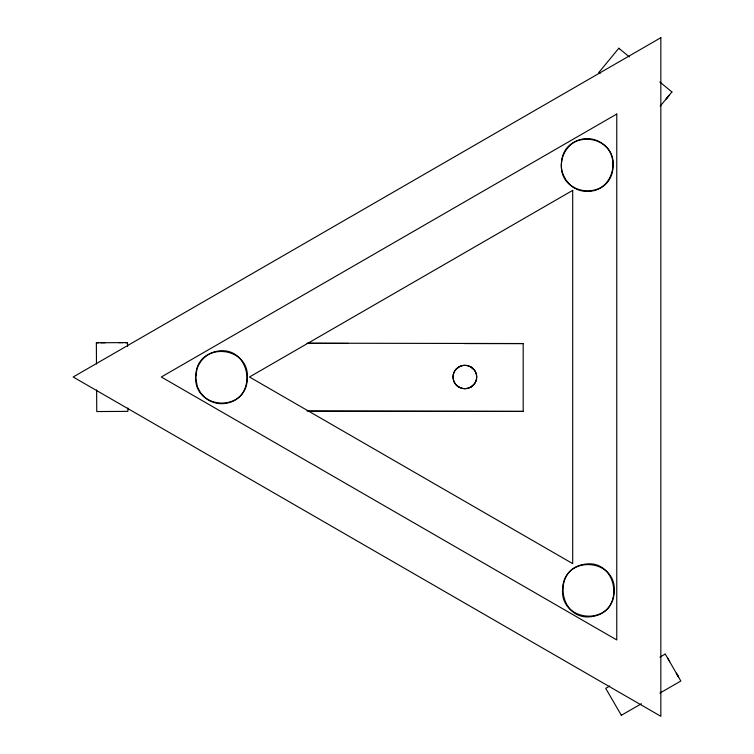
<?xml version="1.0" encoding="UTF-8"?>
<svg xmlns="http://www.w3.org/2000/svg" width="754" height="754" viewBox="0 0 754 754"><rect width="100%" height="100%" fill="white"/><g stroke="black" fill="none" stroke-linecap="round" stroke-linejoin="round"><path stroke-width="1.13" d="M196.964 369.121L195.71 377.641L197.284 386.368M197.18 368.48C200.055 359.865 207.699 353.004 216.662 351.317M458.771 387.009C453.163 383.871 451.269 375.822 455.011 370.553A22.865 8.925 -90 0 1 455.576 369.771L458.771 366.991M619.496 48.784L618.827 48.237L599.025 72.271L599.694 72.827M660.174 106.201L671.908 91.95L659.835 82.016M455.576 369.78L458.375 367.236M471.373 386.764L474.172 384.22L470.977 387.009M665.085 654.142L659.92 657.12M665.264 654.038L680.834 681.022L659.882 693.086M609.732 686.036L605.698 688.355L621.343 715.282M621.287 715.32L641.4 703.736M582.371 139.094C566.951 141.705 557.3 159.735 563.002 174.146M592.126 190.998C612.512 187.821 620.278 159.066 604.821 145.673M226.407 403.22C259.056 397.443 250.309 345.115 217.284 351.204M583.53 564.416C550.891 570.194 559.638 622.521 592.653 616.433M593.285 616.32C625.924 610.533 617.177 558.214 584.161 564.294M583.002 138.981C590.58 137.633 598.676 140.046 604.35 145.239M591.494 191.111C583.916 192.449 575.82 190.046 570.147 184.853M225.785 403.333C218.208 404.681 210.112 402.268 204.438 397.075M96.484 364.031L96.361 342.759L98.585 342.74M118.614 342.636L123.062 342.608M96.361 342.778L127.511 342.599L127.53 346.34M100.81 342.731L105.258 342.712M464.417 343.551L523.191 343.551L523.191 411.411L308.782 411.241M307.029 343.174L523.191 343.551M308.782 343.381L348.084 343.447M307.029 411.034L523.191 411.411M470.571 366.755L474.172 369.79A22.856 8.907 89.9 0 1 474.709 370.572C477.348 374.323 477.31 379.667 474.728 383.447A22.856 8.954 89.9 0 1 474.181 384.267M471.373 367.236L474.172 369.79M458.375 386.764L455.567 384.21M671.39 91.526L671.908 91.95M618.836 48.237L629.336 56.899M599.034 72.28L600.184 73.232M569.675 184.41L566 180.074L563.219 174.749M203.957 396.632L200.291 392.297L197.51 386.972M667.516 657.874L669.74 661.739M127.878 408.018L127.897 411.373L96.748 411.543L96.625 389.893M458.771 367.047A70.546 27.559 90 0 1 470.562 366.915M470.967 386.896A70.037 27.37 90 0 1 458.781 386.877M195.767 375.454C192.543 409.497 245.851 413.588 247.303 379.083C250.526 345.03 197.228 340.94 195.767 375.454M561.476 163.222C558.262 197.275 611.56 201.365 613.021 166.86C616.235 132.808 562.936 128.717 561.476 163.222M562.635 588.544C559.421 622.597 612.719 626.687 614.18 592.182C617.394 558.13 564.096 554.039 562.635 588.544M669.09 95.4L666.253 98.831L669.09 95.4M660.843 37.7L73.157 377L660.843 716.3L660.843 37.7M616.763 114.043L161.309 377L616.763 639.957L616.763 114.043M572.691 190.385L249.461 377L572.691 563.615L572.691 190.385M127.511 342.58L125.287 342.599L127.511 342.589M678.628 677.158L676.404 673.303L678.628 677.158M464.869 388.659A11.753 11.753 0 0 0 476.726 377A11.753 11.753 0 0 0 464.869 365.351A11.753 11.753 0 0 0 453.013 377A11.753 11.753 0 0 0 464.869 388.649"/></g></svg>
